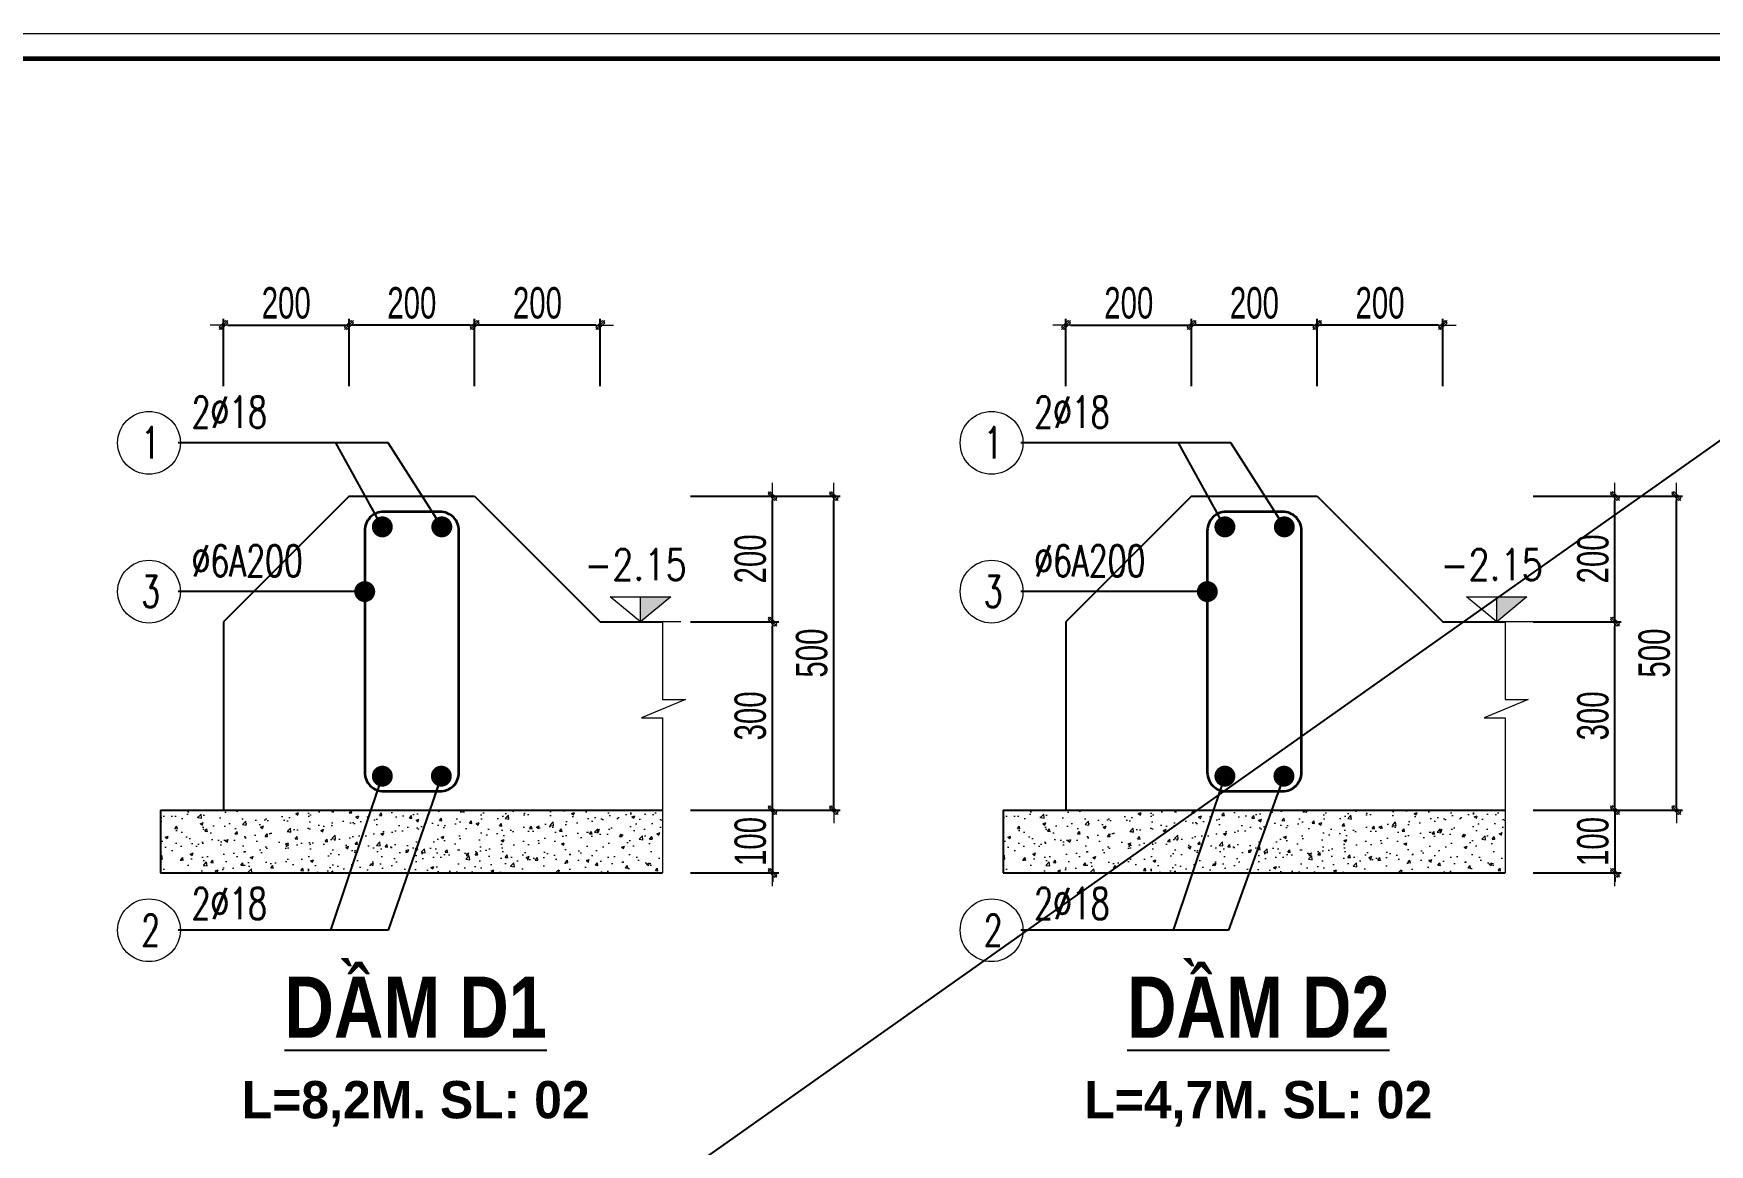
# Model space of a CAD drawing. Extents: x -192823 to 24985, y 78808 to 102574.
# Drawn here: x -101064 to -93059, y 97261 to 102568 of the extents above; entities that cross this region are included whole.
import ezdxf
from ezdxf.enums import TextEntityAlignment as Align

# ---------------------------------------------------------------- set-up
doc = ezdxf.new("R2010")
doc.units = 0
doc.header["$LTSCALE"] = 5
doc.header["$MEASUREMENT"] = 0
doc.header["$PDMODE"] = 3
doc.header["$PDSIZE"] = -5
doc.layers.get('0').update_dxf_attribs({"linetype": 'CONTINUOUS', "lineweight": 25})
doc.layers.get('DEFPOINTS').update_dxf_attribs({"linetype": 'CONTINUOUS', "lineweight": 9})
for name, color, linetype, lineweight in [('06', 6, 'CONTINUOUS', 40), ('EG Dim', 8, 'CONTINUOUS', 15), ('EG Hatch', 252, 'CONTINUOUS', 9), ('EG Net dam2', 6, 'CONTINUOUS', 35), ('EG Net thay', 7, 'CONTINUOUS', 25), ('EG Text2', 7, 'CONTINUOUS', 20), ('ISO', 153, 'CONTINUOUS', 15), ('Khungten_LCDI', 7, 'CONTINUOUS', 25), ('KICHTHUOC', 167, 'CONTINUOUS', 15), ('LC Net thay', 7, 'CONTINUOUS', 25), ('LC Text1', 3, 'CONTINUOUS', 20), ('LC Text2', 7, 'CONTINUOUS', 25), ('Thep', 6, 'CONTINUOUS', 50)]:
    doc.layers.add(name, color=color, linetype=linetype, lineweight=lineweight)
doc.layers.add('KCS_Plotter', color=11, linetype='CONTINUOUS', plot=False)
doc.styles.add('EG 1', font='')
doc.styles.add('HOATBIF', font='hoatbif.shx', dxfattribs={"width": 0.7})
doc.styles.add('Khungten', font='', dxfattribs={"width": 0.9, "height": 5000})
doc.styles.add('LC 1', font='')
doc.styles.add('LC3', font='', dxfattribs={"width": 0.8})
doc.styles.add('RMS2', font='romans.shx', dxfattribs={"width": 0.75})
doc.styles.add('T1', font='Vnsimli.shx', dxfattribs={"width": 0.8})
doc.styles.add('Title', font='', dxfattribs={"width": 0.8})
doc.styles.get('EG 1').set_extended_font_data('.VnAvantH', bold=True)
doc.styles.get('Khungten').set_extended_font_data('.VnAvantH')
doc.styles.get('LC 1').set_extended_font_data('.VnAvantH', bold=True)
doc.styles.get('LC3').set_extended_font_data('.VnArialH', bold=True)
doc.styles.get('Title').set_extended_font_data('.VnBlackH')
doc.dimstyles.new('1-100', dxfattribs={"dimscale": 100, "dimtxt": 2.5, "dimasz": 0.35, "dimexe": 0.5, "dimexo": 0, "dimgap": 1, "dimtad": 1, "dimdec": 0, "dimzin": 0, "dimdsep": 46, "dimtxsty": 'HOATBIF', "dimblk1": 'DOT', "dimblk2": 'DOT', "dimsah": 1, "dimcen": -1, "dimdle": 1, "dimclrd": 256, "dimclre": 256, "dimclrt": 130, "dimadec": 0, "dimazin": 0, "dimtfac": 0.333333, "dimtdec": 0, "dimtix": 1, "dimtmove": 2, "dimatfit": 3, "dimldrblk": 'DOT', "dimfxl": 0.5, "dimtvp": 0.833333, "dimtolj": 1, "dimtzin": 12, "dimarcsym": 0})

# ---------------------------------------------------------------- blocks, each defined once
blk = doc.blocks.new('ha tang Nui Beo')
at = {"layer": 'DEFPOINTS', "lineweight": 0}
blk.add_lwpolyline([(-1200, -14850), (-1200, 14850), (40800, 14850), (40800, -14850)], close=True, dxfattribs=at)
at = {"layer": 'Khungten_LCDI', "color": 5, "lineweight": 60}
blk.add_lwpolyline([(0, -14650), (0, 14650), (40600, 14650), (40600, -14650)], close=True, dxfattribs=at)
at = {"color": 7, "style": 'Khungten', "width": 0.8}
for tag, p in [('REVISION', (39499, -10746)), ('NGAYHT', (39546, -11609))]:
    blk.add_attdef(tag, text='', height=200, dxfattribs=at).set_placement(p, align=Align.CENTER)
at = {"layer": 'LC Text1', "style": 'Title', "width": 1.485915}
for tag, p, p2 in [('TENBANVE1', (36913, -8886), (40339, -8886)), ('TENBANVE2', (36913, -9562), (40339, -9562))]:
    blk.add_attdef(tag, text='', height=250, dxfattribs=at).set_placement(p, p2, align=Align.FIT)
at = {"layer": 'LC Text1', "style": 'Title', "width": 0.7}
blk.add_attdef('SOBANVE', text='', height=250, dxfattribs=at).set_placement((39562, -13896), align=Align.CENTER)
blk = doc.blocks.new('thep1')
at = {"layer": '06'}
for p, q in [((-38351, -70262), (-38267, -70346)), ((-38351, -70346), (-38267, -70262)), ((-38309, -70244), (-38309, -70364)), ((-38369, -70304), (-38249, -70304))]:
    blk.add_line(p, q, dxfattribs=at)
blk.add_circle((-38309, -70304), 60, dxfattribs=at)
blk = doc.blocks.new('DOT')
at = {"layer": 'KICHTHUOC', "color": 4}
blk.add_line((-1, -1), (1, 1), dxfattribs=at)
at = {"layer": 'KICHTHUOC'}
blk.add_line((-3, 0), (3, 0), dxfattribs=at)
at = {"layer": 'KICHTHUOC', "color": 4}
blk.add_lwpolyline([(0.5, 1), (-1, -0.5), (-0.5, -1), (1, 0.5)], close=True, dxfattribs=at)
blk = doc.blocks.new('*D465')
at = {"layer": 'DEFPOINTS', "color": 0, "transparency": 16777216}
for p in [(-99556.9, 101175.6), (-99556.9, 100883.3), (-98956.9, 100883.3)]:
    blk.add_point(p, dxfattribs=at)
at = {"layer": 'EG Dim', "lineweight": -2, "transparency": 16777216}
for p, q in [((-99556.9, 100883.3), (-99556.9, 101205.6)), ((-98956.9, 100883.3), (-98956.9, 101205.6)), ((-98977.9, 101175.6), (-99535.9, 101175.6))]:
    blk.add_line(p, q, dxfattribs=at)
at = {"layer": 'EG Dim', "lineweight": -2, "transparency": 16777216, "xscale": 21, "yscale": 21, "zscale": 21, "rotation": 180}
blk.add_blockref('DOT', (-99556.9, 101175.6), dxfattribs=at)
at = {"layer": 'EG Dim', "lineweight": -2, "transparency": 16777216, "xscale": 21, "yscale": 21, "zscale": 21}
blk.add_blockref('DOT', (-98956.9, 101175.6), dxfattribs=at)
at = {"layer": 'EG Dim', "color": 130, "transparency": 16777216, "insert": (-99256.9, 101280.6), "char_height": 150, "attachment_point": 5, "style": 'HOATBIF'}
blk.add_mtext('\\A1;200', dxfattribs=at)
blk = doc.blocks.new('*D466')
at = {"layer": 'DEFPOINTS', "color": 0, "transparency": 16777216}
for p in [(-97925.6, 100358.5), (-97241.6, 100358.5), (-97925.6, 98858.5)]:
    blk.add_point(p, dxfattribs=at)
at = {"layer": 'EG Dim', "lineweight": -2, "transparency": 16777216}
for p, q in [((-97925.6, 100358.5), (-97211.6, 100358.5)), ((-97241.6, 98879.5), (-97241.6, 100337.5)), ((-97925.6, 98858.5), (-97211.6, 98858.5))]:
    blk.add_line(p, q, dxfattribs=at)
at = {"layer": 'EG Dim', "lineweight": -2, "transparency": 16777216, "xscale": 21, "yscale": 21, "zscale": 21}
for p, rotation in [((-97241.6, 100358.5), 90), ((-97241.6, 98858.5), 270)]:
    blk.add_blockref('DOT', p, dxfattribs=dict(at, rotation=rotation))
at = {"layer": 'EG Dim', "color": 130, "transparency": 16777216, "insert": (-97346.6, 99608.5), "char_height": 150, "attachment_point": 5, "rotation": 90, "style": 'HOATBIF'}
blk.add_mtext('\\A1;500', dxfattribs=at)
blk = doc.blocks.new('*D467')
at = {"layer": 'DEFPOINTS', "color": 0, "transparency": 16777216}
for p in [(-97925.6, 99758.5), (-97534.7, 99758.5), (-97925.6, 98858.5)]:
    blk.add_point(p, dxfattribs=at)
at = {"layer": 'EG Dim', "lineweight": -2, "transparency": 16777216}
for p, q in [((-97925.6, 99758.5), (-97504.7, 99758.5)), ((-97534.7, 98879.5), (-97534.7, 99737.5)), ((-97925.6, 98858.5), (-97504.7, 98858.5))]:
    blk.add_line(p, q, dxfattribs=at)
at = {"layer": 'EG Dim', "lineweight": -2, "transparency": 16777216, "xscale": 21, "yscale": 21, "zscale": 21}
for p, rotation in [((-97534.7, 99758.5), 90), ((-97534.7, 98858.5), 270)]:
    blk.add_blockref('DOT', p, dxfattribs=dict(at, rotation=rotation))
at = {"layer": 'EG Dim', "color": 130, "transparency": 16777216, "insert": (-97639.7, 99308.5), "char_height": 150, "attachment_point": 5, "rotation": 90, "style": 'HOATBIF'}
blk.add_mtext('\\A1;300', dxfattribs=at)
blk = doc.blocks.new('*D468')
at = {"layer": 'DEFPOINTS', "color": 0, "transparency": 16777216}
for p in [(-97925.6, 100358.5), (-97534.7, 100358.5), (-97925.6, 99758.5)]:
    blk.add_point(p, dxfattribs=at)
at = {"layer": 'EG Dim', "lineweight": -2, "transparency": 16777216}
for p, q in [((-97925.6, 100358.5), (-97504.7, 100358.5)), ((-97534.7, 99779.5), (-97534.7, 100337.5)), ((-97925.6, 99758.5), (-97504.7, 99758.5))]:
    blk.add_line(p, q, dxfattribs=at)
at = {"layer": 'EG Dim', "lineweight": -2, "transparency": 16777216, "xscale": 21, "yscale": 21, "zscale": 21}
for p, rotation in [((-97534.7, 100358.5), 90), ((-97534.7, 99758.5), 270)]:
    blk.add_blockref('DOT', p, dxfattribs=dict(at, rotation=rotation))
at = {"layer": 'EG Dim', "color": 130, "transparency": 16777216, "insert": (-97639.7, 100058.5), "char_height": 150, "attachment_point": 5, "rotation": 90, "style": 'HOATBIF'}
blk.add_mtext('\\A1;200', dxfattribs=at)
blk = doc.blocks.new('*D469')
at = {"layer": 'DEFPOINTS', "color": 0, "transparency": 16777216}
for p in [(-97925.6, 98858.5), (-97925.6, 98558.5), (-97534.7, 98558.5)]:
    blk.add_point(p, dxfattribs=at)
at = {"layer": 'EG Dim', "lineweight": -2, "transparency": 16777216}
for p, q in [((-97534.7, 98879.5), (-97534.7, 98900.5)), ((-97925.6, 98858.5), (-97504.7, 98858.5)), ((-97534.7, 98858.5), (-97534.7, 98558.5)), ((-97925.6, 98558.5), (-97504.7, 98558.5)), ((-97534.7, 98537.5), (-97534.7, 98516.5))]:
    blk.add_line(p, q, dxfattribs=at)
at = {"layer": 'EG Dim', "lineweight": -2, "transparency": 16777216, "xscale": 21, "yscale": 21, "zscale": 21}
for p, rotation in [((-97534.7, 98858.5), 270), ((-97534.7, 98558.5), 90)]:
    blk.add_blockref('DOT', p, dxfattribs=dict(at, rotation=rotation))
at = {"layer": 'EG Dim', "color": 130, "transparency": 16777216, "insert": (-97639.7, 98708.5), "char_height": 150, "attachment_point": 5, "rotation": 90, "style": 'HOATBIF'}
blk.add_mtext('\\A1;100', dxfattribs=at)
blk = doc.blocks.new('*D470')
at = {"layer": 'DEFPOINTS', "color": 0, "transparency": 16777216}
for p in [(-99556.9, 101175.6), (-100156.9, 100883.3), (-99556.9, 100883.3)]:
    blk.add_point(p, dxfattribs=at)
at = {"layer": 'EG Dim', "lineweight": -2, "transparency": 16777216}
for p, q in [((-100156.9, 100883.3), (-100156.9, 101205.6)), ((-99556.9, 100883.3), (-99556.9, 101205.6)), ((-100135.9, 101175.6), (-99577.9, 101175.6))]:
    blk.add_line(p, q, dxfattribs=at)
at = {"layer": 'EG Dim', "lineweight": -2, "transparency": 16777216, "xscale": 21, "yscale": 21, "zscale": 21, "rotation": 180}
blk.add_blockref('DOT', (-100156.9, 101175.6), dxfattribs=at)
at = {"layer": 'EG Dim', "lineweight": -2, "transparency": 16777216, "xscale": 21, "yscale": 21, "zscale": 21}
blk.add_blockref('DOT', (-99556.9, 101175.6), dxfattribs=at)
at = {"layer": 'EG Dim', "color": 130, "transparency": 16777216, "insert": (-99856.9, 101280.6), "char_height": 150, "attachment_point": 5, "style": 'HOATBIF'}
blk.add_mtext('\\A1;200', dxfattribs=at)
blk = doc.blocks.new('TIEUDE1')
at = {"layer": 'EG Text2', "color": 7, "style": 'EG 1'}
blk.add_attdef('TIªU§Ò', text='', height=5, dxfattribs=at).set_placement((0, 0), align=Align.BOTTOM_CENTER)
blk.add_attdef('TL', text='', height=3, dxfattribs=at).set_placement((0, -2), align=Align.TOP_CENTER)
blk = doc.blocks.new('*D471')
at = {"layer": 'DEFPOINTS', "color": 0, "transparency": 16777216}
for p in [(-95532.5, 101175.6), (-95532.5, 100883.3), (-94932.5, 100883.3)]:
    blk.add_point(p, dxfattribs=at)
at = {"layer": 'EG Dim', "lineweight": -2, "transparency": 16777216}
for p, q in [((-95532.5, 100883.3), (-95532.5, 101205.6)), ((-94932.5, 100883.3), (-94932.5, 101205.6)), ((-94953.5, 101175.6), (-95511.5, 101175.6))]:
    blk.add_line(p, q, dxfattribs=at)
at = {"layer": 'EG Dim', "lineweight": -2, "transparency": 16777216, "xscale": 21, "yscale": 21, "zscale": 21, "rotation": 180}
blk.add_blockref('DOT', (-95532.5, 101175.6), dxfattribs=at)
at = {"layer": 'EG Dim', "lineweight": -2, "transparency": 16777216, "xscale": 21, "yscale": 21, "zscale": 21}
blk.add_blockref('DOT', (-94932.5, 101175.6), dxfattribs=at)
at = {"layer": 'EG Dim', "color": 130, "transparency": 16777216, "insert": (-95232.5, 101280.6), "char_height": 150, "attachment_point": 5, "style": 'HOATBIF'}
blk.add_mtext('\\A1;200', dxfattribs=at)
blk = doc.blocks.new('*D472')
at = {"layer": 'DEFPOINTS', "color": 0, "transparency": 16777216}
for p in [(-93901.2, 100358.5), (-93217.2, 100358.5), (-93901.2, 98858.5)]:
    blk.add_point(p, dxfattribs=at)
at = {"layer": 'EG Dim', "lineweight": -2, "transparency": 16777216}
for p, q in [((-93901.2, 100358.5), (-93187.2, 100358.5)), ((-93217.2, 98879.5), (-93217.2, 100337.5)), ((-93901.2, 98858.5), (-93187.2, 98858.5))]:
    blk.add_line(p, q, dxfattribs=at)
at = {"layer": 'EG Dim', "lineweight": -2, "transparency": 16777216, "xscale": 21, "yscale": 21, "zscale": 21}
for p, rotation in [((-93217.2, 100358.5), 90), ((-93217.2, 98858.5), 270)]:
    blk.add_blockref('DOT', p, dxfattribs=dict(at, rotation=rotation))
at = {"layer": 'EG Dim', "color": 130, "transparency": 16777216, "insert": (-93322.2, 99608.5), "char_height": 150, "attachment_point": 5, "rotation": 90, "style": 'HOATBIF'}
blk.add_mtext('\\A1;500', dxfattribs=at)
blk = doc.blocks.new('*D473')
at = {"layer": 'DEFPOINTS', "color": 0, "transparency": 16777216}
for p in [(-93901.2, 99758.5), (-93510.4, 99758.5), (-93901.2, 98858.5)]:
    blk.add_point(p, dxfattribs=at)
at = {"layer": 'EG Dim', "lineweight": -2, "transparency": 16777216}
for p, q in [((-93901.2, 99758.5), (-93480.4, 99758.5)), ((-93510.4, 98879.5), (-93510.4, 99737.5)), ((-93901.2, 98858.5), (-93480.4, 98858.5))]:
    blk.add_line(p, q, dxfattribs=at)
at = {"layer": 'EG Dim', "lineweight": -2, "transparency": 16777216, "xscale": 21, "yscale": 21, "zscale": 21}
for p, rotation in [((-93510.4, 99758.5), 90), ((-93510.4, 98858.5), 270)]:
    blk.add_blockref('DOT', p, dxfattribs=dict(at, rotation=rotation))
at = {"layer": 'EG Dim', "color": 130, "transparency": 16777216, "insert": (-93615.4, 99308.5), "char_height": 150, "attachment_point": 5, "rotation": 90, "style": 'HOATBIF'}
blk.add_mtext('\\A1;300', dxfattribs=at)
blk = doc.blocks.new('*D474')
at = {"layer": 'DEFPOINTS', "color": 0, "transparency": 16777216}
for p in [(-93901.2, 100358.5), (-93510.4, 100358.5), (-93901.2, 99758.5)]:
    blk.add_point(p, dxfattribs=at)
at = {"layer": 'EG Dim', "lineweight": -2, "transparency": 16777216}
for p, q in [((-93901.2, 100358.5), (-93480.4, 100358.5)), ((-93510.4, 99779.5), (-93510.4, 100337.5)), ((-93901.2, 99758.5), (-93480.4, 99758.5))]:
    blk.add_line(p, q, dxfattribs=at)
at = {"layer": 'EG Dim', "lineweight": -2, "transparency": 16777216, "xscale": 21, "yscale": 21, "zscale": 21}
for p, rotation in [((-93510.4, 100358.5), 90), ((-93510.4, 99758.5), 270)]:
    blk.add_blockref('DOT', p, dxfattribs=dict(at, rotation=rotation))
at = {"layer": 'EG Dim', "color": 130, "transparency": 16777216, "insert": (-93615.4, 100058.5), "char_height": 150, "attachment_point": 5, "rotation": 90, "style": 'HOATBIF'}
blk.add_mtext('\\A1;200', dxfattribs=at)
blk = doc.blocks.new('*D475')
at = {"layer": 'DEFPOINTS', "color": 0, "transparency": 16777216}
for p in [(-93901.2, 98858.5), (-93901.2, 98558.5), (-93510.4, 98558.5)]:
    blk.add_point(p, dxfattribs=at)
at = {"layer": 'EG Dim', "lineweight": -2, "transparency": 16777216}
for p, q in [((-93510.4, 98879.5), (-93510.4, 98900.5)), ((-93901.2, 98858.5), (-93480.4, 98858.5)), ((-93510.4, 98858.5), (-93510.4, 98558.5)), ((-93901.2, 98558.5), (-93480.4, 98558.5)), ((-93510.4, 98537.5), (-93510.4, 98516.5))]:
    blk.add_line(p, q, dxfattribs=at)
at = {"layer": 'EG Dim', "lineweight": -2, "transparency": 16777216, "xscale": 21, "yscale": 21, "zscale": 21}
for p, rotation in [((-93510.4, 98858.5), 270), ((-93510.4, 98558.5), 90)]:
    blk.add_blockref('DOT', p, dxfattribs=dict(at, rotation=rotation))
at = {"layer": 'EG Dim', "color": 130, "transparency": 16777216, "insert": (-93615.4, 98708.5), "char_height": 150, "attachment_point": 5, "rotation": 90, "style": 'HOATBIF'}
blk.add_mtext('\\A1;100', dxfattribs=at)
blk = doc.blocks.new('*D476')
at = {"layer": 'DEFPOINTS', "color": 0, "transparency": 16777216}
for p in [(-95532.5, 101175.6), (-96132.5, 100883.3), (-95532.5, 100883.3)]:
    blk.add_point(p, dxfattribs=at)
at = {"layer": 'EG Dim', "lineweight": -2, "transparency": 16777216}
for p, q in [((-96132.5, 100883.3), (-96132.5, 101205.6)), ((-95532.5, 100883.3), (-95532.5, 101205.6)), ((-96111.5, 101175.6), (-95553.5, 101175.6))]:
    blk.add_line(p, q, dxfattribs=at)
at = {"layer": 'EG Dim', "lineweight": -2, "transparency": 16777216, "xscale": 21, "yscale": 21, "zscale": 21, "rotation": 180}
blk.add_blockref('DOT', (-96132.5, 101175.6), dxfattribs=at)
at = {"layer": 'EG Dim', "lineweight": -2, "transparency": 16777216, "xscale": 21, "yscale": 21, "zscale": 21}
blk.add_blockref('DOT', (-95532.5, 101175.6), dxfattribs=at)
at = {"layer": 'EG Dim', "color": 130, "transparency": 16777216, "insert": (-95832.5, 101280.6), "char_height": 150, "attachment_point": 5, "style": 'HOATBIF'}
blk.add_mtext('\\A1;200', dxfattribs=at)
blk = doc.blocks.new('Caodo1')
at = {"layer": 'LC Text1'}
blk.add_hatch(color=4, dxfattribs=at).paths.add_polyline_path([(0, 200), (0, 0), (243, 200)])
at = {"layer": 'LC Text1', "color": 4}
for p, q in [((0, 0), (0, 200)), ((324, 0), (-324, 0))]:
    blk.add_line(p, q, dxfattribs=at)
blk.add_lwpolyline([(-243, 200), (243, 200), (0, 0), (0, 0)], close=True, dxfattribs=at)
at = {"layer": 'LC Text1', "color": 4, "style": 'T1', "width": 0.8}
blk.add_attdef('%%P0,00', text='', height=250, dxfattribs=at).set_placement((-39, 460), align=Align.MIDDLE_CENTER)
blk = doc.blocks.new('*D492')
at = {"layer": 'DEFPOINTS', "color": 0, "transparency": 16777216}
for p in [(-98956.9, 101175.6), (-98956.9, 100883.3), (-98356.9, 100883.3)]:
    blk.add_point(p, dxfattribs=at)
at = {"layer": 'EG Dim', "lineweight": -2, "transparency": 16777216}
for p, q in [((-98956.9, 100883.3), (-98956.9, 101205.6)), ((-98356.9, 100883.3), (-98356.9, 101205.6)), ((-98377.9, 101175.6), (-98935.9, 101175.6))]:
    blk.add_line(p, q, dxfattribs=at)
at = {"layer": 'EG Dim', "lineweight": -2, "transparency": 16777216, "xscale": 21, "yscale": 21, "zscale": 21, "rotation": 180}
blk.add_blockref('DOT', (-98956.9, 101175.6), dxfattribs=at)
at = {"layer": 'EG Dim', "lineweight": -2, "transparency": 16777216, "xscale": 21, "yscale": 21, "zscale": 21}
blk.add_blockref('DOT', (-98356.9, 101175.6), dxfattribs=at)
at = {"layer": 'EG Dim', "color": 130, "transparency": 16777216, "insert": (-98656.9, 101280.6), "char_height": 150, "attachment_point": 5, "style": 'HOATBIF'}
blk.add_mtext('\\A1;200', dxfattribs=at)
blk = doc.blocks.new('*D493')
at = {"layer": 'DEFPOINTS', "color": 0, "transparency": 16777216}
for p in [(-94932.5, 101175.6), (-94932.5, 100883.3), (-94332.5, 100883.3)]:
    blk.add_point(p, dxfattribs=at)
at = {"layer": 'EG Dim', "lineweight": -2, "transparency": 16777216}
for p, q in [((-94932.5, 100883.3), (-94932.5, 101205.6)), ((-94332.5, 100883.3), (-94332.5, 101205.6)), ((-94353.5, 101175.6), (-94911.5, 101175.6))]:
    blk.add_line(p, q, dxfattribs=at)
at = {"layer": 'EG Dim', "lineweight": -2, "transparency": 16777216, "xscale": 21, "yscale": 21, "zscale": 21, "rotation": 180}
blk.add_blockref('DOT', (-94932.5, 101175.6), dxfattribs=at)
at = {"layer": 'EG Dim', "lineweight": -2, "transparency": 16777216, "xscale": 21, "yscale": 21, "zscale": 21}
blk.add_blockref('DOT', (-94332.5, 101175.6), dxfattribs=at)
at = {"layer": 'EG Dim', "color": 130, "transparency": 16777216, "insert": (-94632.5, 101280.6), "char_height": 150, "attachment_point": 5, "style": 'HOATBIF'}
blk.add_mtext('\\A1;200', dxfattribs=at)

msp = doc.modelspace()

# ---------------------------------------------------------------- hatches: boundary and pattern name
at = {"layer": 'EG Hatch'}
h = msp.add_hatch(dxfattribs=at)
h.set_pattern_fill('AR-CONC', color=256, scale=20, style=0)
h.set_pattern_definition([(50, (-90939.14, 99571.87), (143.452, -12.5504), [15, -165]), (355, (-90939.14, 99571.87), (-27.7503, 150.4384), [12, -132]), (100.4514, (-90927.19, 99570.82), (115.7019, 137.888), [12.748, -140.2284]), (46.1842, (-90939.14, 99611.87), (213.4482, -33.1038), [22.5, -247.5]), (96.6356, (-90921.36, 99609.11), (186.9325, 194.8236), [19.122, -210.3426]), (351.1842, (-90939.14, 99611.87), (186.9324, 194.8237), [18, -198]), (21, (-90919.14, 99601.87), (119.3814, -80.5238), [15, -165]), (326, (-90919.14, 99601.87), (48.663, 145.03), [12, -132]), (71.4514, (-90909.2, 99595.16), (168.0445, 64.506), [12.748, -140.2284]), (37.5, (-90939.144, 99571.87), (2.43197, 66.57877), [0, -130.4, 0, -134, 0, -132.5]), (7.5, (-90939.144, 99571.87), (52.6139, 78.88234), [0, -76.4, 0, -127.4, 0, -50.5]), (327.5, (-90983.744, 99571.87), (106.7645, -4.51097), [0, -50, 0, -156, 0, -207]), (317.5, (-91003.74, 99571.87), (116.6372, 20.021), [0, -65, 0, -103.6, 0, -147])])
h.paths.add_polyline_path([(-98059.5, 98858.5), (-100456.9, 98858.5), (-100456.9, 98558.5), (-98059.5, 98558.5)])
h = msp.add_hatch(dxfattribs=at)
h.set_pattern_fill('AR-CONC', color=256, scale=20, style=0)
h.set_pattern_definition([(50, (-86914.78, 99571.87), (143.452, -12.5504), [15, -165]), (355, (-86914.78, 99571.87), (-27.7503, 150.4384), [12, -132]), (100.4514, (-86902.83, 99570.82), (115.7019, 137.888), [12.748, -140.2284]), (46.1842, (-86914.78, 99611.87), (213.4482, -33.1038), [22.5, -247.5]), (96.6356, (-86897, 99609.11), (186.9325, 194.8236), [19.122, -210.3426]), (351.1842, (-86914.78, 99611.87), (186.9324, 194.8237), [18, -198]), (21, (-86894.78, 99601.87), (119.3814, -80.5238), [15, -165]), (326, (-86894.78, 99601.87), (48.663, 145.03), [12, -132]), (71.4514, (-86884.83, 99595.16), (168.0445, 64.506), [12.748, -140.2284]), (37.5, (-86914.78, 99571.87), (2.43197, 66.57877), [0, -130.4, 0, -134, 0, -132.5]), (7.5, (-86914.78, 99571.87), (52.6139, 78.88234), [0, -76.4, 0, -127.4, 0, -50.5]), (327.5, (-86959.38, 99571.87), (106.7645, -4.51097), [0, -50, 0, -156, 0, -207]), (317.5, (-86979.38, 99571.87), (116.6372, 20.021), [0, -65, 0, -103.6, 0, -147])])
h.paths.add_polyline_path([(-94035.1, 98858.5), (-96432.5, 98858.5), (-96432.5, 98558.5), (-94035.1, 98558.5)])

# ---------------------------------------------------------------- linework, layer by layer
at = {"layer": 'EG Net dam2', "linetype": 'Continuous'}
for points in [[(-99391.9, 98948.5), (-99121.9, 98948.5, 0.414214), (-99031.9, 99038.5), (-99031.9, 100193.5, 0.414214), (-99121.9, 100283.5), (-99391.9, 100283.5, 0.414214), (-99481.9, 100193.5), (-99481.9, 99038.5, 0.414214)], [(-95367.5, 98948.5), (-95097.5, 98948.5, 0.414214), (-95007.5, 99038.5), (-95007.5, 100193.5, 0.414214), (-95097.5, 100283.5), (-95367.5, 100283.5, 0.414214), (-95457.5, 100193.5), (-95457.5, 99038.5, 0.414214)]]:
    msp.add_lwpolyline(points, format="xyb", close=True, dxfattribs=at)
at = {"layer": 'EG Net thay'}
for p, q in [((-99556.9, 100358.5), (-100156.9, 99758.5)), ((-99556.9, 100358.5), (-98956.9, 100358.5)), ((-98956.9, 100358.5), (-98356.9, 99758.5)), ((-95532.5, 100358.5), (-96132.5, 99758.5)), ((-95532.5, 100358.5), (-94932.5, 100358.5)), ((-94932.5, 100358.5), (-94332.5, 99758.5)), ((-100156.9, 99758.5), (-100156.9, 98858.5)), ((-98356.9, 99758.5), (-98059.5, 99758.5)), ((-96132.5, 99758.5), (-96132.5, 98858.5)), ((-94332.5, 99758.5), (-94035.1, 99758.5)), ((-100456.9, 98858.5), (-98059.5, 98858.5)), ((-100456.9, 98858.5), (-100456.9, 98558.5)), ((-96432.5, 98858.5), (-94035.1, 98858.5)), ((-96432.5, 98858.5), (-96432.5, 98558.5)), ((-100456.9, 98558.5), (-98059.5, 98558.5)), ((-96432.5, 98558.5), (-94035.1, 98558.5))]:
    msp.add_line(p, q, dxfattribs=at)
at = {"layer": 'EG Text2', "ltscale": 100}
for centre in [(-100512.3, 100613), (-96487.9, 100613), (-100512.3, 99902.2), (-96487.9, 99902.2), (-100512.3, 98284.5), (-96487.9, 98284.5)]:
    msp.add_circle(centre, 150, dxfattribs=at)
at = {"layer": 'ISO'}
for points in [[(-98059.5, 99758.5), (-98059.5, 99386.4), (-97949.1, 99386.4), (-98160, 99298.9), (-98059.5, 99298.9), (-98059.5, 98558.5)], [(-94035.1, 99758.5), (-94035.1, 99386.4), (-93924.8, 99386.4), (-94135.7, 99298.9), (-94035.1, 99298.9), (-94035.1, 98558.5)]]:
    msp.add_lwpolyline(points, dxfattribs=at)
at = {"layer": 'KCS_Plotter'}
msp.add_line((-115203.6, 84928.2), (-90258.2, 102568.2), dxfattribs=at)

# ---------------------------------------------------------------- block references
at = {"layer": 'LC Net thay', "xscale": 0.5939393785367624, "yscale": 0.5939393785367624, "zscale": 0.5939393785367624}
msp.add_blockref('ha tang Nui Beo', (-114490.9, 93748.2), dxfattribs=at)
at = {"layer": 'LC Text1'}
ref = msp.add_blockref('Caodo1', (-98164.7, 99758.5), dxfattribs=dict(at, xscale=0.593939378536651, yscale=0.593939378536651, zscale=0.593939378536651))
ref.add_attrib('%%P0,00', '-2.15', dxfattribs={"layer": 'LC Text2', "color": 4, "height": 148.48, "style": 'T1', "width": 0.8}).set_placement((-98187.9, 100031.4), align=Align.MIDDLE_CENTER)
ref = msp.add_blockref('Caodo1', (-94075.5, 99758.5), dxfattribs=dict(at, xscale=0.593939378536651, yscale=0.593939378536651, zscale=0.593939378536651))
ref.add_attrib('%%P0,00', '-2.15', dxfattribs={"layer": 'LC Text2', "color": 4, "height": 148.48, "style": 'T1', "width": 0.8}).set_placement((-94098.7, 100031.4), align=Align.MIDDLE_CENTER)
at = {"layer": 'LC Text2'}
ref = msp.add_blockref('TIEUDE1', (-99238.6, 97683), dxfattribs=dict(at, xscale=59.3939378537799, yscale=59.3939378537799, zscale=59.3939378537799))
ref.add_attrib('TIªU§Ò', '%%UdÇm d1', dxfattribs={"color": 7, "height": 292.48, "style": 'LC3', "width": 0.8}).set_placement((-99238.6, 97683), align=Align.BOTTOM_CENTER)
ref.add_attrib('TL', 'l=8,2m. sl: 02', dxfattribs={"color": 7, "height": 178.182, "style": 'LC 1'}).set_placement((-99238.6, 97564.2), align=Align.TOP_CENTER)
ref = msp.add_blockref('TIEUDE1', (-95214.2, 97683), dxfattribs=dict(at, xscale=59.3939378537799, yscale=59.3939378537799, zscale=59.3939378537799))
ref.add_attrib('TIªU§Ò', '%%UdÇm d2', dxfattribs={"color": 7, "height": 292.48, "style": 'LC3', "width": 0.8}).set_placement((-95214.2, 97683), align=Align.BOTTOM_CENTER)
ref.add_attrib('TL', 'l=4,7m. sl: 02', dxfattribs={"color": 7, "height": 178.182, "style": 'LC 1'}).set_placement((-95214.2, 97564.2), align=Align.TOP_CENTER)
at = {"layer": 'Thep'}
for p, xscale, yscale, zscale in [((-82158.8, 131859.3), 0.4499999999825377, 0.4499999999825377, 0.4499999999825377), ((-116355, 131859.3), -0.4499999999825377, 0.4500000000698492, 0.4500000000000001), ((-78134.5, 131859.3), 0.4499999999825377, 0.4499999999825377, 0.4499999999825377), ((-112330.6, 131859.3), -0.4499999999825377, 0.4500000000698492, 0.4500000000000001)]:
    msp.add_blockref('thep1', p, dxfattribs=dict(at, xscale=xscale, yscale=yscale, zscale=zscale))
at = {"layer": 'Thep', "rotation": 180}
for p, xscale, yscale, zscale in [((-82158.8, 67394.9), -0.4499999999825377, 0.4500000000698492, 0.4500000000000001), ((-116355, 67394.9), 0.4499999999825377, 0.4499999999825377, 0.4499999999825377), ((-78134.5, 67394.9), -0.4499999999825377, 0.4500000000698492, 0.4500000000000001), ((-112330.6, 67394.9), 0.4499999999825377, 0.4499999999825377, 0.4499999999825377)]:
    msp.add_blockref('thep1', p, dxfattribs=dict(at, xscale=xscale, yscale=yscale, zscale=zscale))

# ---------------------------------------------------------------- texts
at = {"layer": 'EG Text2', "linetype": 'ByBlock', "style": 'RMS2', "width": 0.7}
for s, p in [('2%%C18', (-100308.7, 100684.9)), ('2%%C18', (-96284.3, 100684.9)), ('%%C6A200', (-100308.7, 99974.1)), ('%%C6A200', (-96284.3, 99974.1)), ('2%%C18', (-100308.7, 98337.2)), ('2%%C18', (-96284.3, 98337.2))]:
    msp.add_text(s, height=150, dxfattribs=at).set_placement(p)
at = {"layer": 'EG Text2', "ltscale": 100, "style": 'RMS2', "width": 0.7}
for s, p in [('1', (-100504.4, 100613)), ('1', (-96480.1, 100613)), ('3', (-100504.4, 99902.2)), ('3', (-96480.1, 99902.2)), ('2', (-100504.4, 98284.5)), ('2', (-96480.1, 98284.5))]:
    msp.add_text(s, height=150, dxfattribs=at).set_placement(p, align=Align.MIDDLE_CENTER)

# ---------------------------------------------------------------- dimensions: what is measured, and where the dimension line sits
at = {"layer": 'EG Dim'}
for base, p1, p2, override, picture, middle in [((-99556.9, 101175.6), (-100156.9, 100883.3), (-99556.9, 100883.3), {"dimscale": 60, "dimgap": 0.5, "dimlfac": 0.333333}, '*D470', (-99856.9, 101280.6)), ((-99556.9, 101175.6), (-98956.9, 100883.3), (-99556.9, 100883.3), {"dimscale": 60, "dimtxt": 2.5, "dimgap": 0.5, "dimlfac": 0.333333}, '*D465', (-99256.9, 101280.6)), ((-98956.9, 101175.6), (-98356.9, 100883.3), (-98956.9, 100883.3), {"dimscale": 60, "dimtxt": 2.5, "dimgap": 0.5, "dimlfac": 0.333333}, '*D492', (-98656.9, 101280.6)), ((-95532.5, 101175.6), (-96132.5, 100883.3), (-95532.5, 100883.3), {"dimscale": 60, "dimgap": 0.5, "dimlfac": 0.333333}, '*D476', (-95832.5, 101280.6)), ((-95532.5, 101175.6), (-94932.5, 100883.3), (-95532.5, 100883.3), {"dimscale": 60, "dimtxt": 2.5, "dimgap": 0.5, "dimlfac": 0.333333}, '*D471', (-95232.5, 101280.6)), ((-94932.5, 101175.6), (-94332.5, 100883.3), (-94932.5, 100883.3), {"dimscale": 60, "dimtxt": 2.5, "dimgap": 0.5, "dimlfac": 0.333333}, '*D493', (-94632.5, 101280.6))]:
    dim = msp.add_linear_dim(base=base, p1=p1, p2=p2, dimstyle='1-100', override=override, dxfattribs=at)
    dim.commit()
    dim.dimension.update_dxf_attribs({"geometry": picture, "text_midpoint": middle})
for base, p1, p2, override, picture, middle in [((-97241.6, 100358.5), (-97925.6, 98858.5), (-97925.6, 100358.5), {"dimscale": 60, "dimtxt": 2.5, "dimgap": 0.5, "dimlfac": 0.333333}, '*D466', (-97346.6, 99608.5)), ((-97534.7, 100358.5), (-97925.6, 99758.5), (-97925.6, 100358.5), {"dimscale": 60, "dimgap": 0.5, "dimlfac": 0.333333}, '*D468', (-97639.7, 100058.5)), ((-93217.2, 100358.5), (-93901.2, 98858.5), (-93901.2, 100358.5), {"dimscale": 60, "dimtxt": 2.5, "dimgap": 0.5, "dimlfac": 0.333333}, '*D472', (-93322.2, 99608.5)), ((-93510.4, 100358.5), (-93901.2, 99758.5), (-93901.2, 100358.5), {"dimscale": 60, "dimgap": 0.5, "dimlfac": 0.333333}, '*D474', (-93615.4, 100058.5)), ((-97534.7, 99758.5), (-97925.6, 98858.5), (-97925.6, 99758.5), {"dimscale": 60, "dimgap": 0.5, "dimlfac": 0.333333}, '*D467', (-97639.7, 99308.5)), ((-93510.4, 99758.5), (-93901.2, 98858.5), (-93901.2, 99758.5), {"dimscale": 60, "dimgap": 0.5, "dimlfac": 0.333333}, '*D473', (-93615.4, 99308.5)), ((-97534.7, 98558.5), (-97925.6, 98858.5), (-97925.6, 98558.5), {"dimscale": 60, "dimtxt": 2.5, "dimgap": 0.5, "dimlfac": 0.333333}, '*D469', (-97639.7, 98708.5)), ((-93510.4, 98558.5), (-93901.2, 98858.5), (-93901.2, 98558.5), {"dimscale": 60, "dimtxt": 2.5, "dimgap": 0.5, "dimlfac": 0.333333}, '*D475', (-93615.4, 98708.5))]:
    dim = msp.add_linear_dim(base=base, p1=p1, p2=p2, angle=90, dimstyle='1-100', override=override, dxfattribs=at)
    dim.commit()
    dim.dimension.update_dxf_attribs({"geometry": picture, "text_midpoint": middle})

# ---------------------------------------------------------------- leaders
at = {"layer": 'ISO'}
for points in [[(-99397.9, 100211.4), (-99619.4, 100613), (-100373.1, 100613)], [(-99113.9, 100211.4), (-99369.3, 100613), (-99644.9, 100613)], [(-95373.5, 100211.4), (-95595, 100613), (-96348.8, 100613)], [(-95089.5, 100211.4), (-95345, 100613), (-95620.5, 100613)], [(-99481.9, 99902.2), (-100373.1, 99902.2)], [(-95457.5, 99902.2), (-96348.8, 99902.2)], [(-99397.9, 99020.6), (-99644.9, 98284.5), (-100373.1, 98284.5)], [(-99115.9, 99020.6), (-99369.3, 98284.5), (-99644.9, 98284.5)], [(-95373.5, 99020.6), (-95620.5, 98284.5), (-96348.8, 98284.5)], [(-95091.5, 99020.6), (-95356, 98284.5), (-95620.5, 98284.5)]]:
    msp.add_leader(points, dimstyle='1-100', override={"dimasz": 1, "dimtad": 0}, dxfattribs=at)

doc.saveas('drawing.dxf')
